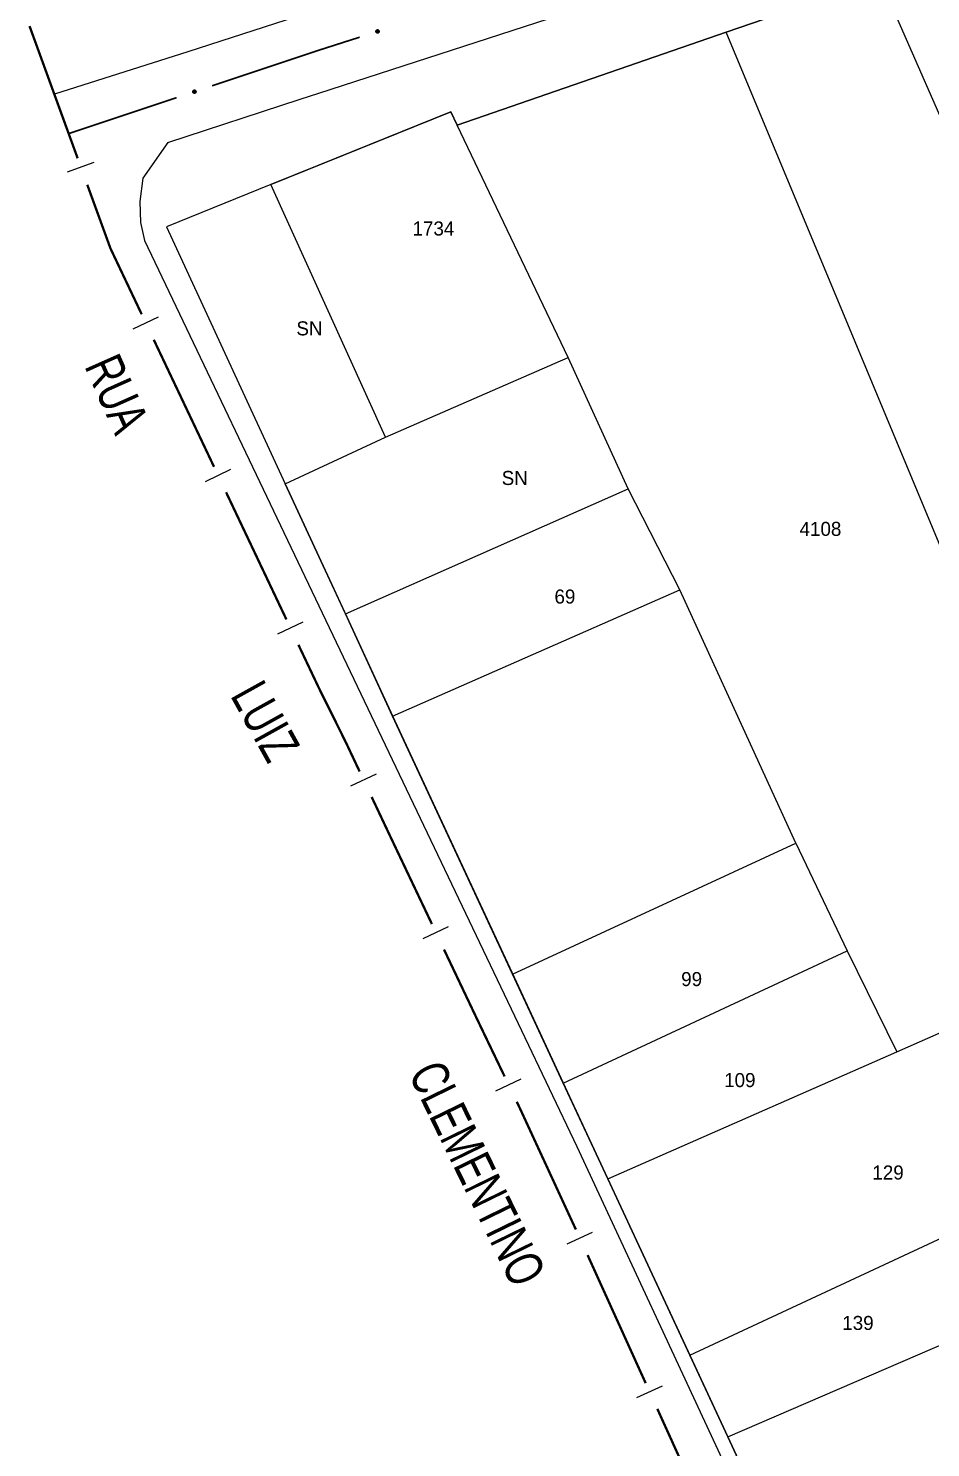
# Model space of a CAD drawing. Extents: x 204373 to 205952, y 4873300 to 4875179.
# Drawn here: x 204606.4 to 204702.7, y 4874597.1 to 4874748.4 of the extents above; entities that cross this region are included whole.
import ezdxf
from ezdxf.enums import TextEntityAlignment as Align

# ---------------------------------------------------------------- set-up
doc = ezdxf.new("R2010")
doc.units = 0
doc.header["$LTSCALE"] = 1.5
doc.header["$MEASUREMENT"] = 0
for name, color, linetype in [('CD_MALHA_LOTES', 7, 'CONTINUOUS'), ('LM-LIM-SETORES-BAIRROS', 250, 'CONTINUOUS'), ('RU-QUADRA', 220, 'CONTINUOUS'), ('SV-EIXO-RUA-PAV', 20, 'CONTINUOUS'), ('SV-RUA-PAVIM', 7, 'CONTINUOUS'), ('SV-TXT-RUA-PAV', 7, 'CONTINUOUS'), ('Th_NmrPort', 1, 'CONTINUOUS')]:
    doc.layers.add(name, color=color, linetype=linetype)
doc.styles.add('ARIAL', font='ARIAL.SHX')

msp = doc.modelspace()

# ---------------------------------------------------------------- linework, layer by layer
at = {"layer": 'CD_MALHA_LOTES', "linetype": 'Continuous', "flags": 128}
for points in [[(204680.845143, 4874748.009142), (204697.277645, 4874753.681454)], [(204716.685744, 4874709.437262), (204697.277645, 4874753.681454)], [(204652.15255, 4874738.099669), (204680.845143, 4874748.009142)], [(204721.955384, 4874649.409183), (204680.845143, 4874748.009142)], [(204632.277487, 4874731.769495), (204651.485279, 4874739.54049)], [(204651.485279, 4874739.54049), (204652.15255, 4874738.099669)], [(204663.989339, 4874713.332213), (204652.15255, 4874738.099669)], [(204632.277487, 4874731.769495), (204621.153403, 4874727.268967)], [(204644.514581, 4874704.854966), (204632.277487, 4874731.769495)], [(204621.153403, 4874727.268967), (204633.829389, 4874699.86542)], [(204644.514581, 4874704.854966), (204663.989339, 4874713.332213)], [(204670.404553, 4874699.35621), (204663.989339, 4874713.332213)], [(204637.405024, 4874701.535095), (204644.514581, 4874704.854966)], [(204633.829389, 4874699.86542), (204637.405024, 4874701.535095)], [(204637.404889, 4874692.135737), (204633.829389, 4874699.86542)], [(204640.243327, 4874685.999468), (204670.404553, 4874699.35621)], [(204675.903309, 4874688.587815), (204670.404553, 4874699.35621)], [(204640.243327, 4874685.999468), (204637.404889, 4874692.135737)], [(204645.275291, 4874675.12113), (204675.903309, 4874688.587815)], [(204688.275508, 4874661.552268), (204675.903309, 4874688.587815)], [(204645.275291, 4874675.12113), (204640.243327, 4874685.999468)], [(204658.075234, 4874647.612095), (204645.275291, 4874675.12113)], [(204658.075234, 4874647.612095), (204688.275508, 4874661.552268)], [(204688.275508, 4874661.552268), (204693.774263, 4874650.096528)], [(204663.482925, 4874635.991482), (204693.774263, 4874650.096528)], [(204693.774263, 4874650.096528), (204699.043904, 4874639.328132)], [(204699.043904, 4874639.328132), (204721.955384, 4874649.409183)], [(204663.482925, 4874635.991482), (204658.075234, 4874647.612095)], [(204668.236348, 4874625.776827), (204699.043904, 4874639.328132)], [(204668.236348, 4874625.776827), (204663.482925, 4874635.991482)], [(204676.978723, 4874606.990296), (204668.236348, 4874625.776827)], [(204676.978723, 4874606.990296), (204707.062922, 4874620.998948)], [(204681.037096, 4874598.269239), (204711.416103, 4874611.376126)], [(204681.037096, 4874598.269239), (204676.978723, 4874606.990296)], [(204685.276823, 4874589.158469), (204681.037096, 4874598.269239)]]:
    msp.add_lwpolyline(points, dxfattribs=at)
at = {"layer": 'LM-LIM-SETORES-BAIRROS', "const_width": 0.25}
for points in [[(204606.544873, 4874748.669908), (204611.678004, 4874734.575549)], [(204612.70463, 4874731.756677), (204615.100091, 4874725.179309)], [(204615.100091, 4874725.179309), (204615.173712, 4874724.977164)], [(204615.173712, 4874724.977164), (204618.510623, 4874717.943732)], [(204619.796546, 4874715.233307), (204626.226158, 4874701.681182)], [(204627.512081, 4874698.970758), (204633.941693, 4874685.418633)], [(204635.227616, 4874682.708208), (204637.37082, 4874678.190833)], [(204637.37082, 4874678.190833), (204637.401537, 4874678.126088)], [(204637.401537, 4874678.126088), (204640.038276, 4874672.816399)], [(204640.038276, 4874672.816399), (204640.264821, 4874672.360199)], [(204640.264821, 4874672.360199), (204641.755913, 4874669.204053)], [(204643.037417, 4874666.491537), (204644.74609, 4874662.874847)], [(204644.74609, 4874662.874847), (204644.899043, 4874662.551096)], [(204644.899043, 4874662.551096), (204649.466979, 4874652.939397)], [(204650.754697, 4874650.229824), (204653.759371, 4874643.907488)], [(204653.759371, 4874643.907488), (204654.167487, 4874643.048745)], [(204654.167487, 4874643.048745), (204657.219526, 4874636.694499)], [(204658.518412, 4874633.990262), (204658.878946, 4874633.239642)], [(204658.878946, 4874633.239642), (204664.820144, 4874620.3783)], [(204666.072282, 4874617.65212), (204672.269795, 4874603.992295)], [(204673.509298, 4874601.26033), (204676.814638, 4874593.975089)]]:
    msp.add_lwpolyline(points, dxfattribs=at)
at = {"layer": 'LM-LIM-SETORES-BAIRROS'}
for points in [[(204610.610777, 4874733.122611), (204613.429649, 4874734.149238)], [(204617.584052, 4874716.397296), (204620.294477, 4874717.683218)], [(204625.299587, 4874700.134746), (204628.010012, 4874701.420669)], [(204633.015121, 4874683.872197), (204635.725546, 4874685.158119)], [(204640.826823, 4874667.659129), (204643.53934, 4874668.940633)], [(204648.541432, 4874651.392347), (204651.251005, 4874652.680065)], [(204656.30037, 4874635.143644), (204659.004607, 4874636.44253)], [(204663.877774, 4874618.84144), (204666.601234, 4874620.099521)], [(204671.31698, 4874602.461888), (204674.048945, 4874603.701391)]]:
    msp.add_lwpolyline(points, dxfattribs=at)
at = {"layer": 'RU-QUADRA', "linetype": 'Continuous', "flags": 128}
msp.add_lwpolyline([(204697.277645, 4874753.681454), (204680.845143, 4874748.009142), (204652.15255, 4874738.099669), (204651.485279, 4874739.54049), (204637.405487, 4874733.844156), (204632.277487, 4874731.769495), (204621.153403, 4874727.268967), (204633.829389, 4874699.86542), (204637.404889, 4874692.135737), (204640.596337, 4874685.236314), (204645.520606, 4874674.590795), (204658.479306, 4874646.743783), (204663.907886, 4874635.078282), (204677.268145, 4874606.368357), (204681.037096, 4874598.269239), (204685.276823, 4874589.158469)], dxfattribs=at)
at = {"layer": 'SV-EIXO-RUA-PAV', "const_width": 0.18}
for points in [[(204641.76016, 4874747.490502), (204637.950006, 4874746.272827)], [(204637.408249, 4874746.099689), (204626.023231, 4874742.307412)], [(204637.950006, 4874746.272827), (204637.408249, 4874746.099689)], [(204622.228225, 4874741.043319), (204610.843207, 4874737.251041)]]:
    msp.add_lwpolyline(points, dxfattribs=at)
at = {"layer": 'SV-EIXO-RUA-PAV'}
for points in [[(204643.835608, 4874748.038223), (204643.813812, 4874747.994439), (204643.786126, 4874747.961267), (204643.755072, 4874747.940246), (204643.722786, 4874747.928825), (204643.68844, 4874747.920862), (204643.652041, 4874747.920473), (204643.611546, 4874747.92899), (204643.567472, 4874747.950546), (204643.535354, 4874747.981141), (204643.513116, 4874748.010484), (204643.499269, 4874748.043464), (204643.492092, 4874748.076958), (204643.492939, 4874748.114781), (204643.50197, 4874748.155734), (204643.524718, 4874748.199528), (204643.552084, 4874748.231863), (204643.582655, 4874748.251407), (204643.615899, 4874748.265118), (204643.651061, 4874748.272828), (204643.686793, 4874748.273004), (204643.72801, 4874748.263836), (204643.770937, 4874748.240811), (204643.803499, 4874748.213885), (204643.823467, 4874748.183596), (204643.836229, 4874748.150563), (204643.844635, 4874748.116212), (204643.846549, 4874748.079639), (204643.835608, 4874748.038223)], [(204624.296833, 4874741.616333), (204624.275573, 4874741.572287), (204624.248294, 4874741.538779), (204624.217499, 4874741.51738), (204624.185355, 4874741.505566), (204624.151109, 4874741.497184), (204624.114717, 4874741.496351), (204624.074121, 4874741.504373), (204624.029788, 4874741.525389), (204623.997299, 4874741.55559), (204623.974704, 4874741.584659), (204623.960456, 4874741.617468), (204623.95287, 4874741.650872), (204623.953255, 4874741.688703), (204623.961786, 4874741.729763), (204623.983998, 4874741.773831), (204624.010966, 4874741.806498), (204624.041297, 4874741.826414), (204624.074371, 4874741.840529), (204624.109436, 4874741.848668), (204624.145164, 4874741.84928), (204624.18649, 4874741.840616), (204624.229694, 4874741.818116), (204624.262582, 4874741.79159), (204624.282919, 4874741.761547), (204624.296083, 4874741.728673), (204624.304907, 4874741.694426), (204624.307268, 4874741.65788), (204624.296833, 4874741.616333)]]:
    msp.add_lwpolyline(points, close=True, dxfattribs=at)
for points in [[(204643.803499, 4874748.213885), (204643.492092, 4874748.076958)], [(204643.770937, 4874748.240811), (204643.492939, 4874748.114781)], [(204643.784846, 4874748.227641), (204643.496701, 4874748.098309)], [(204643.809943, 4874748.198417), (204643.498403, 4874748.061607)], [(204643.823467, 4874748.183596), (204643.499269, 4874748.043464)], [(204643.746282, 4874748.249697), (204643.500198, 4874748.136672)], [(204643.72801, 4874748.263836), (204643.50197, 4874748.155734)], [(204643.827242, 4874748.1667), (204643.507072, 4874748.029998)], [(204643.836229, 4874748.150563), (204643.513116, 4874748.010484)], [(204643.702881, 4874748.264477), (204643.520593, 4874748.180435)], [(204643.686793, 4874748.273004), (204643.524718, 4874748.199528)], [(204643.837158, 4874748.131191), (204643.529517, 4874747.995628)], [(204643.844635, 4874748.116212), (204643.535354, 4874747.981141)], [(204643.664987, 4874748.270989), (204643.544364, 4874748.218114)], [(204643.651061, 4874748.272828), (204643.552084, 4874748.231863)], [(204643.841044, 4874748.09662), (204643.555914, 4874747.966819)], [(204643.846549, 4874748.079639), (204643.567472, 4874747.950546)], [(204643.83973, 4874748.060388), (204643.592294, 4874747.942632)], [(204643.835608, 4874748.038223), (204643.611546, 4874747.92899)], [(204643.822767, 4874748.014856), (204643.63871, 4874747.927384)], [(204643.813812, 4874747.994439), (204643.652041, 4874747.920473)], [(204643.798111, 4874747.975461), (204643.678373, 4874747.924302)], [(204643.786126, 4874747.961267), (204643.68844, 4874747.920862)], [(204624.262582, 4874741.79159), (204623.95287, 4874741.650872)], [(204624.229694, 4874741.818116), (204623.953255, 4874741.688703)], [(204624.243763, 4874741.805118), (204623.957218, 4874741.672278)], [(204624.269215, 4874741.776202), (204623.959368, 4874741.6356)], [(204624.204932, 4874741.826701), (204623.960247, 4874741.71068)], [(204624.282919, 4874741.761547), (204623.960456, 4874741.617468)], [(204624.18649, 4874741.840616), (204623.961786, 4874741.729763)], [(204624.2869, 4874741.744698), (204623.968422, 4874741.604098)], [(204624.296083, 4874741.728673), (204623.974704, 4874741.584659)], [(204624.161354, 4874741.84095), (204623.980105, 4874741.754689)], [(204624.145164, 4874741.84928), (204623.983998, 4874741.773831)], [(204624.297248, 4874741.709313), (204623.991284, 4874741.570005)], [(204624.304907, 4874741.694426), (204623.997299, 4874741.55559)], [(204624.123383, 4874741.846999), (204624.003414, 4874741.792656)], [(204624.109436, 4874741.848668), (204624.010966, 4874741.806498)], [(204624.301555, 4874741.674792), (204624.018031, 4874741.54152)], [(204624.307268, 4874741.65788), (204624.029788, 4874741.525389)], [(204624.300685, 4874741.638546), (204624.054704, 4874741.51778)], [(204624.296833, 4874741.616333), (204624.074121, 4874741.504373)], [(204624.284278, 4874741.592811), (204624.101302, 4874741.503099)], [(204624.275573, 4874741.572287), (204624.114717, 4874741.496351)], [(204624.260105, 4874741.553118), (204624.141, 4874741.500501)], [(204624.248294, 4874741.538779), (204624.151109, 4874741.497184)]]:
    msp.add_lwpolyline(points, dxfattribs=at)
at = {"layer": 'SV-RUA-PAVIM', "linetype": 'Continuous'}
for points in [[(204637.405597, 4874741.524413, 6.207378), (204732.951592, 4874772.493949, 6.207378), (204824.185951, 4874802.133698, 6.504614), (204838.033314, 4874764.579616, 7.173397), (204836.631953, 4874759.911822, 7.322015), (204823.076761, 4874731.234372, 7.322015), (204816.17345, 4874716.629681, 7.322015), (204802.297728, 4874687.274115, 7.322015)], [(204637.405725, 4874750.426916, 4.820273), (204623.434119, 4874745.921239, 4.820273), (204609.192199, 4874741.400981, 4.25057)], [(204621.282481, 4874736.251245, 4.300109), (204635.403207, 4874740.875373, 4.968892), (204637.405597, 4874741.524413, 6.207378)], [(204621.282481, 4874736.251245, 4.523037), (204618.6303, 4874732.452033, 4.523037), (204618.306265, 4874729.988741, 4.374419), (204618.387178, 4874727.748122, 4.300109), (204618.798378, 4874725.831551, 4.300109), (204637.404813, 4874686.878882, 4.869813)], [(204637.404813, 4874686.878882, 4.869813), (204659.037772, 4874641.590172, 4.869813), (204664.940573, 4874629.232627, 4.869813), (204680.88364, 4874594.905593, 4.869813), (204716.174903, 4874518.91994, 6.85139), (204717.831936, 4874515.481577, 7.099087), (204719.886328, 4874514.254144, 7.297245), (204724.472876, 4874514.764648, 7.470633), (204744.733724, 4874558.514305, 7.693561), (204770.299606, 4874613.790321, 8.188955)]]:
    msp.add_polyline3d(points, dxfattribs=at)

# ---------------------------------------------------------------- texts
at = {"layer": 'SV-TXT-RUA-PAV', "style": 'ARIAL', "width": 0.7}
for s, rotation, p in [('RUA', 294, (204612.361702, 4874712.427549)), ('LUIZ', 299, (204627.907876, 4874677.304711)), ('CLEMENTINO', 296, (204646.908756, 4874636.999815))]:
    msp.add_text(s, height=4, rotation=rotation, dxfattribs=at).set_placement(p)
at = {"layer": 'Th_NmrPort', "color": 1}
for s, p in [('1734', (204647.396155, 4874727.096211)), ('SN', (204635.010357, 4874716.446463)), ('SN', (204656.908637, 4874700.498495)), ('4108', (204688.680884, 4874695.070658)), ('69', (204662.537607, 4874687.857222)), ('99', (204676.05538, 4874647.074787)), ('109', (204680.637676, 4874636.306392)), ('129', (204696.446598, 4874626.454455)), ('139', (204693.23899, 4874610.416419))]:
    msp.add_text(s, height=1.5, dxfattribs=at).set_placement(p, align=Align.MIDDLE_LEFT)

doc.saveas('drawing.dxf')
